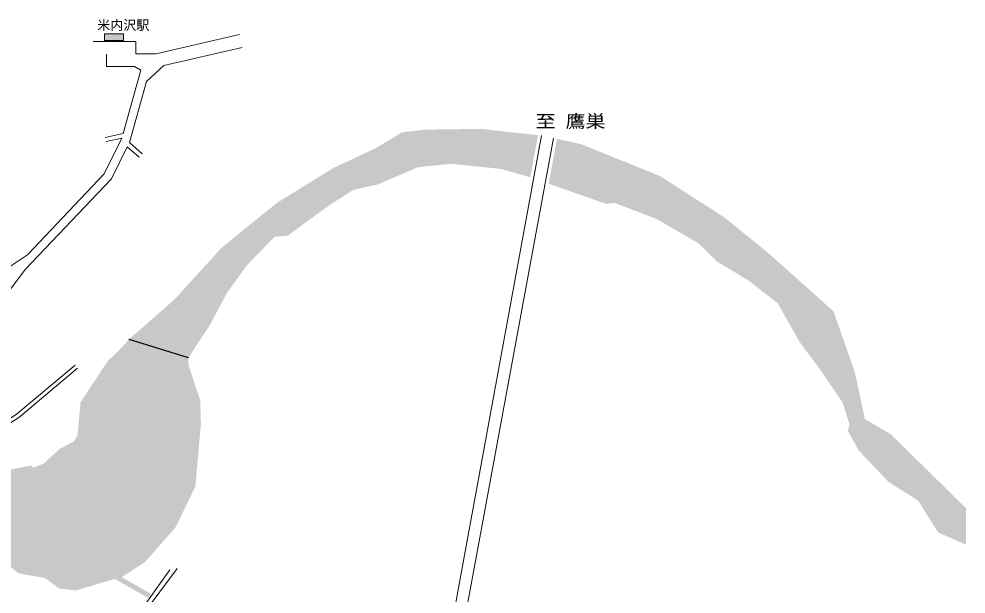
# Model space of a CAD drawing. Units: millimetres on the paper. Extents: x -210 to 208, y -143 to 132.
# Drawn here: x -10.6 to 207.7, y -0.8 to 131.8 of the extents above; entities that cross this region are included whole.
import ezdxf
from ezdxf.enums import TextEntityAlignment as Align

# ---------------------------------------------------------------- set-up
doc = ezdxf.new("R2010")
doc.units = ezdxf.units.MM
for name, color, linetype, lineweight in [('1-0_道路', 7, 'Continuous', 9), ('1-1_川', 254, 'Continuous', 9), ('1-2_建物', 254, 'Continuous', 9)]:
    doc.layers.add(name, color=color, linetype=linetype, lineweight=lineweight)
doc.styles.add('ＭＳ 明朝', font='')
doc.styles.get('ＭＳ 明朝').set_extended_font_data('MS Mincho')

msp = doc.modelspace()

# ---------------------------------------------------------------- linework, layer by layer
at = {"layer": '1-0_道路'}
for p, q in [((40.196, 128.201), (20.943, 123.756)), ((40.816, 125.26), (22.79, 121.098)), ((18.8, 117.388), (22.79, 121.098)), ((109.842, 104.942), (85.472, -27.456)), ((13.088, 104.311), (9.034, 96.085)), ((13.088, 104.311), (9.5, 103.524)), ((88.206, -27.959), (112.559, 104.347)), ((10.679, 94.939), (14.327, 102.34)), ((14.327, 102.34), (17.073, 99.909)), ((9.034, 96.085), (-8.641, 77.46)), ((-9.175, 74.018), (10.679, 94.939)), ((-24.691, 66.945), (-8.641, 77.46)), ((24.122, 4.861), (14.528, -8.696)), ((15.363, -8.897), (25.862, 5.131))]:
    msp.add_line(p, q, dxfattribs=at)
for points in [[(20.943, 123.756), (16.344, 123.756), (16.344, 126.636), (6.472, 126.636)], [(9.584, 123.71), (9.584, 120.852), (15.995, 120.852), (17.461, 119.969), (13.41, 105.418), (9.283, 104.513)], [(18.8, 117.388), (14.879, 103.302), (17.793, 100.722)], [(-23.126, 62.089), (-13.248, 68.56), (-9.175, 74.018)], [(-38.459, 23.542), (-34.676, 25.05), (-10.703, 39.837), (2.896, 51.275)], [(-35.097, 25.887), (-11.251, 40.596), (2.295, 51.989)]]:
    msp.add_lwpolyline(points, dxfattribs=at)
at = {"layer": '1-1_川', "color": 4}
for p, q in [((28.391, 53.681), (14.726, 57.934)), ((28.438, 53.752), (14.798, 57.997))]:
    msp.add_line(p, q, dxfattribs=at)
at = {"layer": '1-1_川'}
for points in [[(100.482, 97.235), (77.579, 105.643), (71.725, 102.076)], [(100.482, 97.235), (77.579, 105.643), (71.725, 102.076)], [(100.482, 97.235), (82.885, 106.284), (77.579, 105.643)], [(100.482, 97.235), (82.885, 106.284), (77.579, 105.643)], [(100.482, 97.235), (95.72, 106.474), (82.885, 106.284)], [(100.482, 97.235), (95.72, 106.474), (82.885, 106.284)], [(100.482, 97.235), (109.019, 105), (95.72, 106.474)], [(100.482, 97.235), (109.019, 105), (95.72, 106.474)], [(100.482, 97.235), (107.236, 95.314), (109.019, 105)], [(100.482, 97.235), (107.236, 95.314), (109.019, 105)], [(113.361, 104.171), (111.457, 93.832), (124.716, 89.186)], [(177.12, 64.419), (118.955, 102.945), (113.361, 104.171)], [(113.361, 104.171), (124.716, 89.186), (126.646, 89.413)], [(113.361, 104.171), (126.646, 89.413), (136.408, 85.667)], [(113.361, 104.171), (136.408, 85.667), (145.942, 80.106)], [(177.12, 64.419), (113.361, 104.171), (145.942, 80.106)], [(177.12, 64.419), (137.161, 95.581), (118.955, 102.945)], [(71.725, 102.076), (25.255, 67.178), (14.798, 57.997)], [(71.725, 102.076), (14.798, 57.997), (48.338, 81.641)], [(71.725, 102.076), (25.255, 67.178), (14.798, 57.997)], [(71.725, 102.076), (14.798, 57.997), (48.338, 81.641)], [(71.725, 102.076), (30.79, 73.261), (25.255, 67.178)], [(71.725, 102.076), (30.79, 73.261), (25.255, 67.178)], [(71.725, 102.076), (36.004, 78.978), (30.79, 73.261)], [(71.725, 102.076), (36.004, 78.978), (30.79, 73.261)], [(71.725, 102.076), (40.943, 83.049), (36.004, 78.978)], [(71.725, 102.076), (40.943, 83.049), (36.004, 78.978)], [(71.725, 102.076), (48.902, 89.452), (40.943, 83.049)], [(71.725, 102.076), (48.902, 89.452), (40.943, 83.049)], [(71.725, 102.076), (48.338, 81.641), (51.259, 81.803)], [(71.725, 102.076), (48.338, 81.641), (51.259, 81.803)], [(71.725, 102.076), (61.754, 97.41), (48.902, 89.452)], [(71.725, 102.076), (61.754, 97.41), (48.902, 89.452)], [(71.725, 102.076), (51.259, 81.803), (60.756, 88.767)], [(71.725, 102.076), (51.259, 81.803), (60.756, 88.767)], [(71.725, 102.076), (60.756, 88.767), (66.453, 92.408)], [(71.725, 102.076), (60.756, 88.767), (66.453, 92.408)], [(71.725, 102.076), (66.453, 92.408), (72.151, 93.674)], [(71.725, 102.076), (66.453, 92.408), (72.151, 93.674)], [(89.086, 98.422), (100.482, 97.235), (71.725, 102.076)], [(71.725, 102.076), (72.151, 93.674), (81.331, 97.631)], [(71.725, 102.076), (81.331, 97.631), (89.086, 98.422)], [(89.086, 98.422), (100.482, 97.235), (71.725, 102.076)], [(71.725, 102.076), (72.151, 93.674), (81.331, 97.631)], [(71.725, 102.076), (81.331, 97.631), (89.086, 98.422)], [(177.12, 64.419), (152.095, 85.967), (137.161, 95.581)], [(177.12, 64.419), (162.255, 77.716), (152.095, 85.967)], [(14.798, 57.997), (41.86, 74.965), (48.338, 81.641)], [(14.798, 57.997), (41.86, 74.965), (48.338, 81.641)], [(177.12, 64.419), (145.942, 80.106), (150.256, 75.906)], [(14.798, 57.997), (37.317, 68.645), (41.86, 74.965)], [(14.798, 57.997), (37.317, 68.645), (41.86, 74.965)], [(177.12, 64.419), (150.256, 75.906), (157.594, 71.465)], [(177.12, 64.419), (157.594, 71.465), (164.269, 66.261)], [(14.798, 57.997), (28.438, 53.752), (37.317, 68.645)], [(14.798, 57.997), (28.438, 53.752), (37.317, 68.645)], [(28.438, 53.752), (33.446, 61.376), (37.317, 68.645)], [(28.438, 53.752), (33.446, 61.376), (37.317, 68.645)], [(177.12, 64.419), (164.269, 66.261), (169.247, 57.436)], [(177.12, 64.419), (169.247, 57.436), (173.546, 51.667)], [(177.12, 64.419), (173.546, 51.667), (179.203, 43.408)], [(177.12, 64.419), (179.203, 43.408), (180.804, 38.344)], [(180.804, 38.344), (182.029, 50.372), (177.12, 64.419)], [(18.356, 6.547), (14.726, 57.934), (12.296, 55.269)], [(18.356, 6.547), (28.391, 53.681), (14.726, 57.934)], [(12.296, 55.269), (3.571, 43.453), (2.865, 35.773)], [(18.356, 6.547), (12.296, 55.269), (2.865, 35.773)], [(12.296, 55.269), (9.821, 52.928), (3.571, 43.453)], [(18.356, 6.547), (28.469, 51.975), (28.391, 53.681)], [(18.356, 6.547), (31.155, 43.837), (28.469, 51.975)], [(180.804, 38.344), (184.347, 39.599), (182.029, 50.372)], [(18.356, 6.547), (31.313, 38.465), (31.155, 43.837)], [(180.804, 38.344), (196.621, 20.779), (184.347, 39.599)], [(196.621, 20.779), (190.348, 36.053), (184.347, 39.599)], [(18.356, 6.547), (30.049, 24.086), (31.313, 38.465)], [(180.804, 38.344), (180.43, 36.846), (182.976, 32.278)], [(180.804, 38.344), (182.976, 32.278), (189.79, 25.09)], [(180.804, 38.344), (189.79, 25.09), (196.621, 20.779)], [(18.356, 6.547), (2.865, 35.773), (2.029, 34.435)], [(196.621, 20.779), (207.668, 19.006), (190.348, 36.053)], [(18.356, 6.547), (2.029, 34.435), (-1.348, 32.596)], [(18.356, 6.547), (-1.348, 32.596), (-4.96, 29.285)], [(-7.368, 28.383), (-23.652, 22.959), (-30.687, 20.422)], [(11.449, 2.724), (-7.368, 28.383), (-30.687, 20.422)], [(-7.869, 28.884), (-15.188, 27.396), (-23.652, 22.959)], [(-7.368, 28.383), (-7.869, 28.884), (-23.652, 22.959)], [(18.356, 6.547), (-4.96, 29.285), (-7.368, 28.383)], [(11.449, 2.724), (18.356, 6.547), (-7.368, 28.383)], [(18.356, 6.547), (25.467, 14.606), (30.049, 24.086)], [(-31.644, 20.997), (-10.717, 4.019), (-4.555, 2.913)], [(-30.687, 20.422), (-31.644, 20.997), (-4.555, 2.913)], [(-30.687, 20.422), (-4.555, 2.913), (11.449, 2.724)], [(196.621, 20.779), (201.258, 13.415), (207.668, 10.633)], [(196.621, 20.779), (207.668, 10.633), (207.668, 19.006)], [(11.449, 2.724), (13.02, 3.152), (18.356, 6.547)], [(-4.555, 2.913), (-1.395, 0.543), (2.556, 0.069)], [(-4.555, 2.913), (2.556, 0.069), (11.449, 2.724)], [(11.449, 2.724), (19.171, -1.665), (13.02, 3.152)], [(19.171, -1.665), (19.821, -0.714), (13.02, 3.152)]]:
    msp.add_solid(points, dxfattribs=at)
at = {"layer": '1-2_建物', "color": 7}
msp.add_lwpolyline([(9.077, 128.346), (13.494, 128.346), (13.494, 126.853), (9.077, 126.853)], close=True, dxfattribs=at)
at = {"layer": '1-2_建物', "color": 9}
msp.add_solid([(13.494, 128.346), (13.494, 126.853), (9.077, 128.346), (9.077, 126.853)], dxfattribs=at)

# ---------------------------------------------------------------- texts
at = {"layer": '1-0_道路', "style": 'ＭＳ 明朝', "width": 1.15}
msp.add_text('至 鷹巣', height=2.933, dxfattribs=at).set_placement((108.46, 105.887), align=Align.BOTTOM_LEFT)
at = {"layer": '1-2_建物', "color": 7, "style": 'ＭＳ 明朝'}
msp.add_text('米内沢駅', height=2.199, dxfattribs=at).set_placement((7.42, 128.63), align=Align.BOTTOM_LEFT)

doc.saveas('drawing.dxf')
